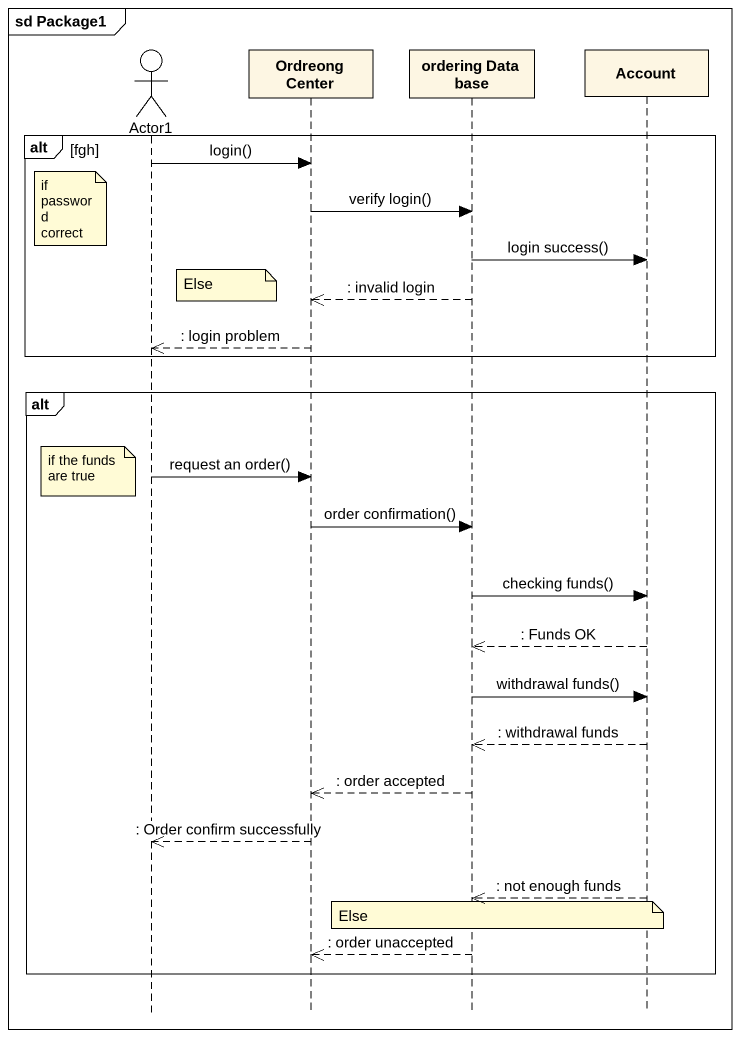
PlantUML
@startuml
mainframe sd Package1
hide footbox
actor Actor1
participant "Ordreong Center" as Ordreong_Center
participant "ordering Data base" as ordering_Data_base
participant Account

alt fgh
  Actor1 -> Ordreong_Center : login()
  note left of Actor1 : if password correct
  Ordreong_Center -> ordering_Data_base : verify login()
  ordering_Data_base -> Account : login success()
  note right of Actor1 : Else
  ordering_Data_base -->> Ordreong_Center : : invalid login
  Ordreong_Center -->> Actor1 : : login problem
end
alt
  note left of Actor1 : if the funds are true
  Actor1 -> Ordreong_Center : request an order()
  Ordreong_Center -> ordering_Data_base : order confirmation()
  ordering_Data_base -> Account : checking funds()
  Account -->> ordering_Data_base : : Funds OK
  ordering_Data_base -> Account : withdrawal funds()
  Account -->> ordering_Data_base : : withdrawal funds
  ordering_Data_base -->> Ordreong_Center : : order accepted
  Ordreong_Center -->> Actor1 : : Order confirm successfully
  Account -->> ordering_Data_base : : not enough funds
  note over ordering_Data_base : Else
  ordering_Data_base -->> Ordreong_Center : : order unaccepted
end
@enduml
